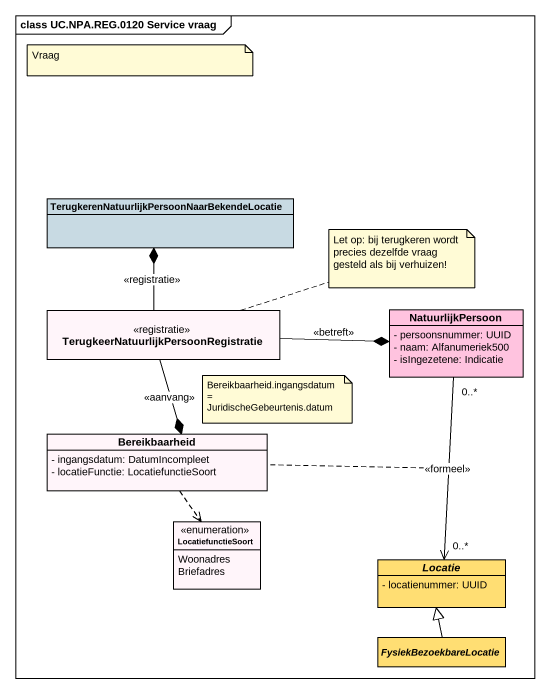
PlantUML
@startuml
mainframe class UC.NPA.REG.0120 Service vraag
hide circle
hide empty members
skinparam classAttributeIconSize 0
class "TerugkerenNatuurlijkPersoonNaarBekendeLocatie" as TerugkerenNatuurlijkPersoonN #C8DAE3
class "TerugkeerNatuurlijkPersoonRegistratie" as TerugkeerNatuurlijkPersoonRe <<registratie>> #FFF5FA
class NatuurlijkPersoon #FFC3DF {
  - persoonsnummer: UUID
  - naam: Alfanumeriek500
  - isIngezetene: Indicatie
}
class Bereikbaarheid #FFF5FA {
  - ingangsdatum: DatumIncompleet
  - locatieFunctie: LocatiefunctieSoort
}
enum LocatiefunctieSoort #FFF5FA {
  Woonadres
  Briefadres
}
abstract class Locatie #FFDE73 {
  - locatienummer: UUID
}
abstract class FysiekBezoekbareLocatie #FFDE73
TerugkeerNatuurlijkPersoonRe -up-* TerugkerenNatuurlijkPersoonN : <<registratie>>
TerugkeerNatuurlijkPersoonRe -right-* NatuurlijkPersoon : <<betreft>>
TerugkeerNatuurlijkPersoonRe --* Bereikbaarheid : <<aanvang>>
NatuurlijkPersoon "0..*" --> "0..*" Locatie : <<formeel>>
(NatuurlijkPersoon, Locatie) .. Bereikbaarheid
Bereikbaarheid ..> LocatiefunctieSoort
FysiekBezoekbareLocatie -up-|> Locatie
note as N1
  Vraag
end note
note right of TerugkeerNatuurlijkPersoonRe : Let op: bij terugkeren wordt precies dezelfde vraag gesteld als bij verhuizen!
note as N3
  Bereikbaarheid.ingangsdatum = JuridischeGebeurtenis.datum
end note
@enduml
